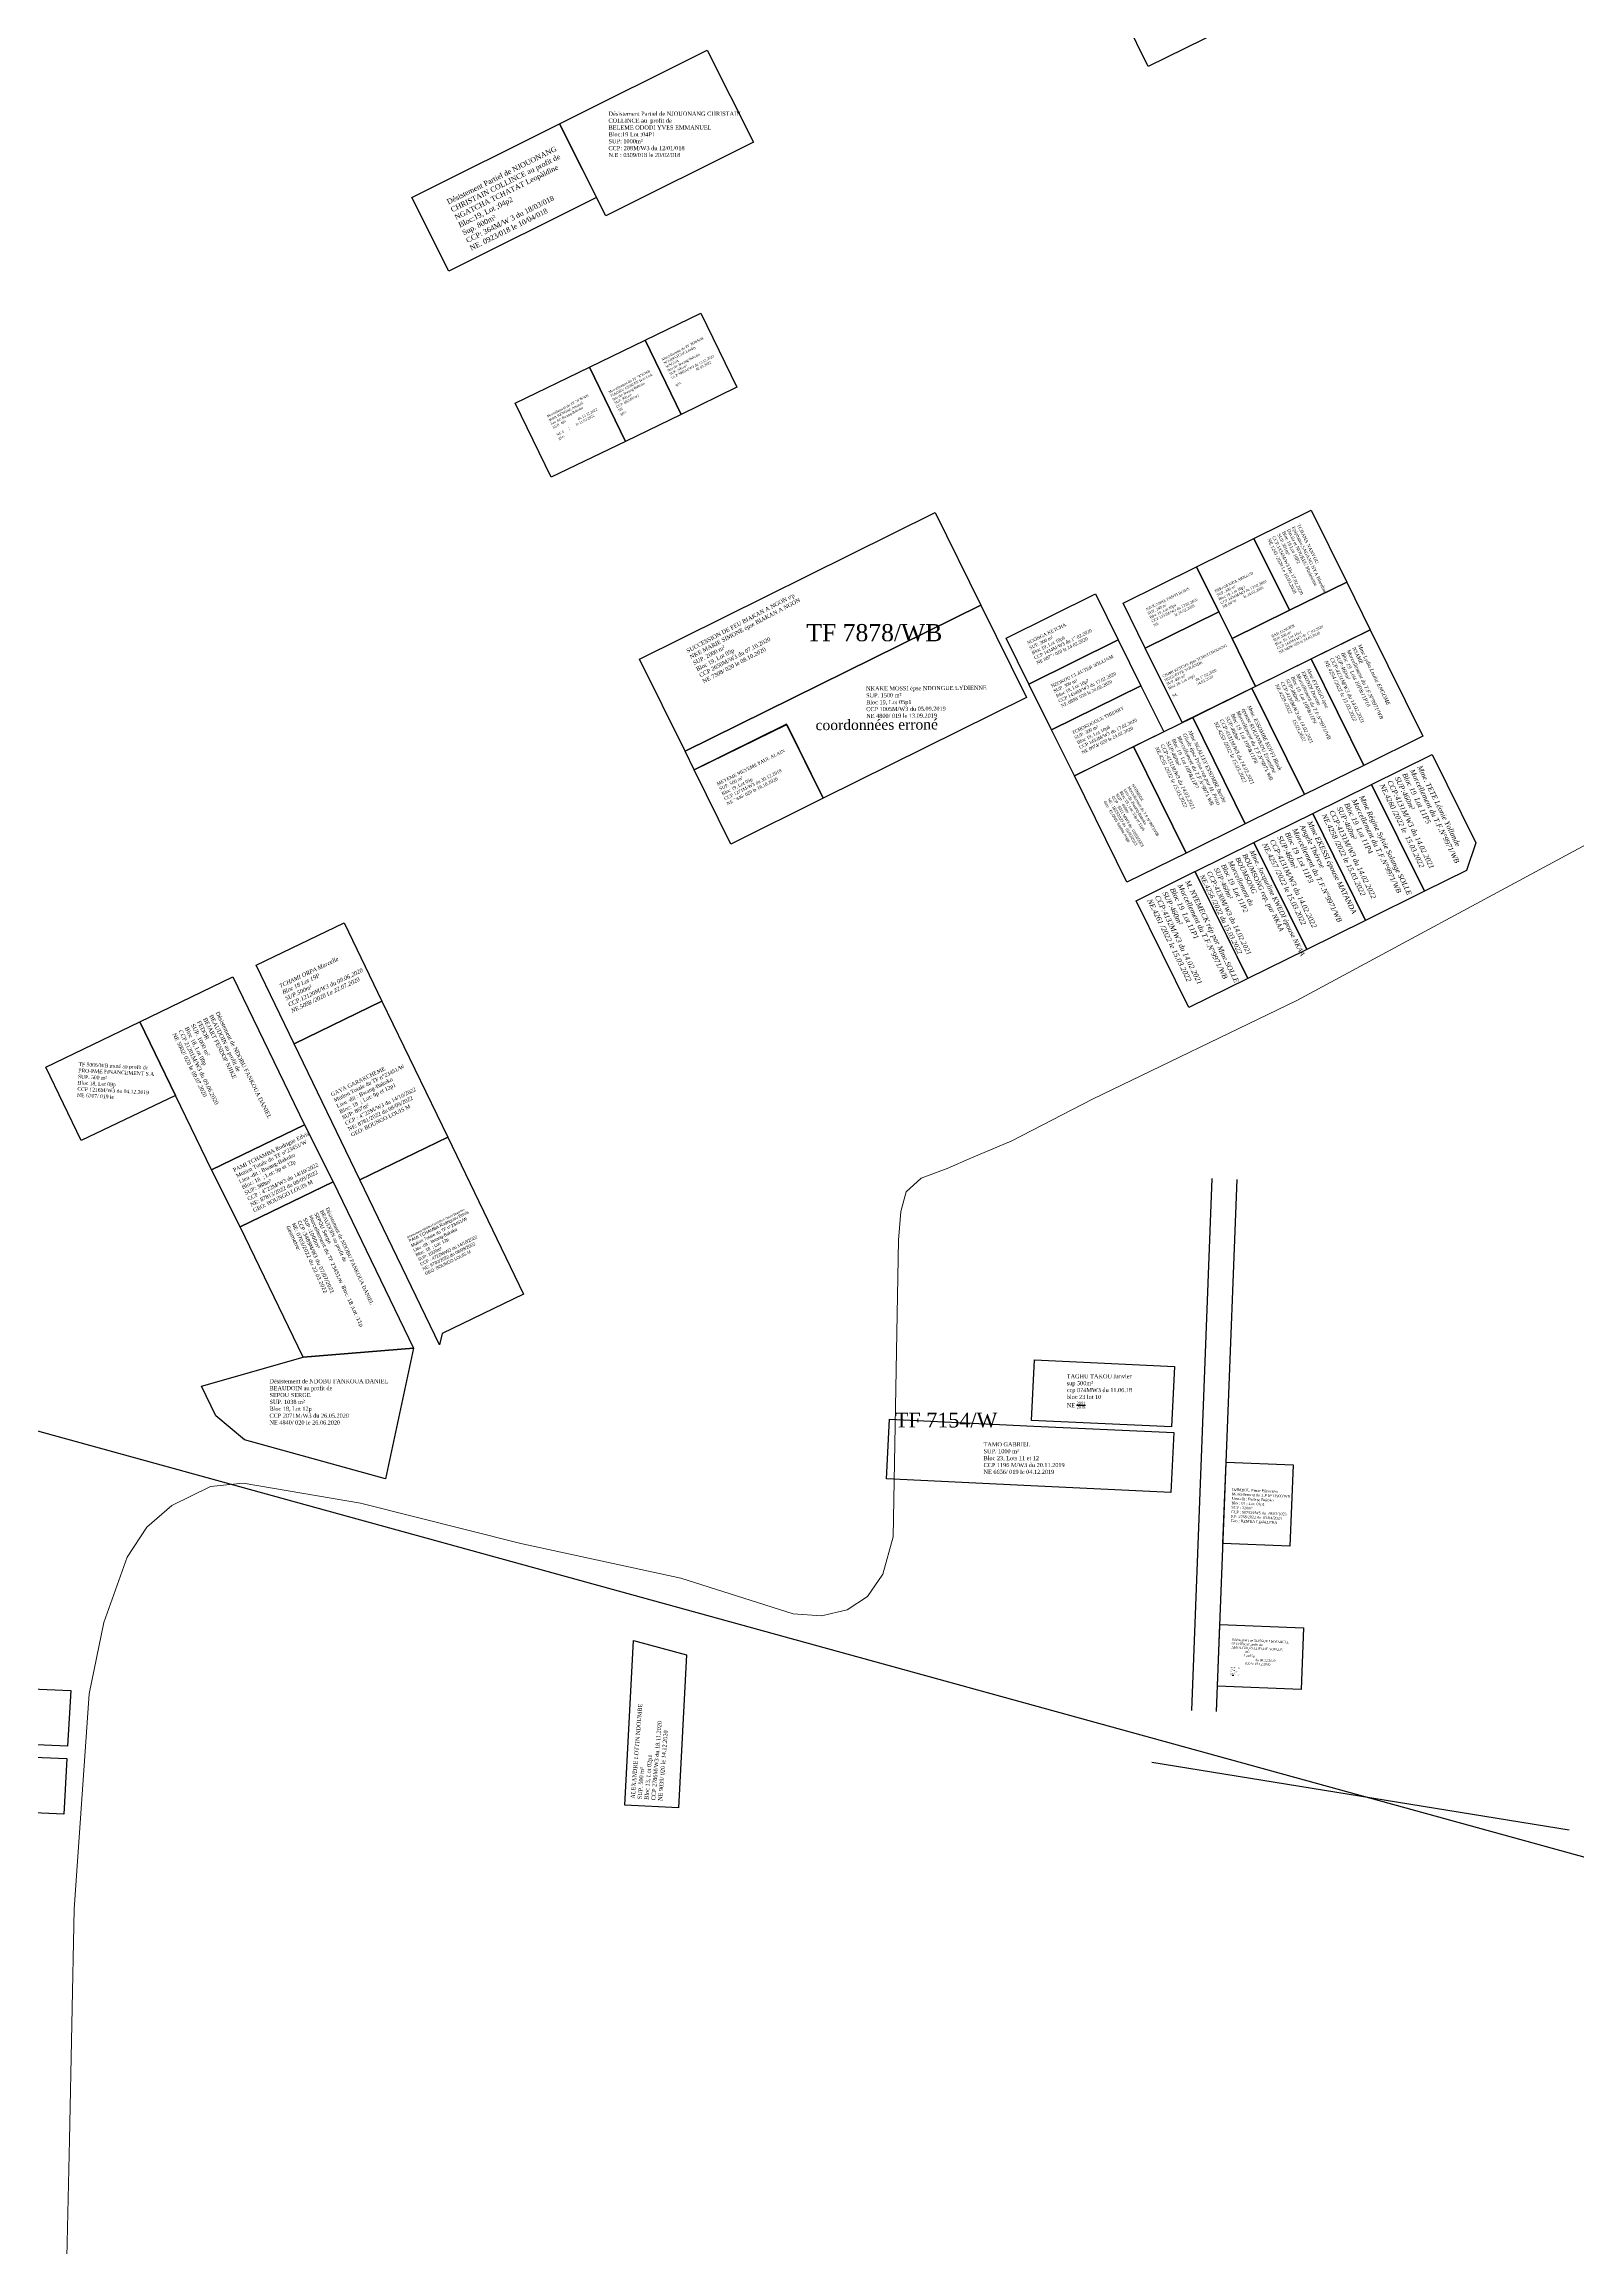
# Model space of a CAD drawing. Header units: millimetres. Extents: x 590121 to 927379, y 438565 to 1441738.
# Drawn here: x 592152 to 592524, y 439507 to 440041 of the extents above; entities that cross this region are included whole.
import ezdxf

# ---------------------------------------------------------------- set-up
doc = ezdxf.new("R2010")
doc.units = ezdxf.units.MM
doc.header["$LTSCALE"] = 10
for name, color, linetype in [('end maj 26 02 2021', 30, 'Continuous'), ('MAJ JAN 2022', 12, 'Continuous'), ('MAJ NOV 2021', 7, 'Continuous'), ('Parcelle MAJ', 6, 'Continuous')]:
    doc.layers.add(name, color=color, linetype=linetype)
doc.layers.add('MAJ APRES LE 13.01.2023', color=222, linetype='Continuous', lineweight=30)
doc.layers.add('Roads_others', color=24, linetype='Continuous', lineweight=9)
doc.styles.get("Standard").update_dxf_attribs({"font": 'arial.ttf'})
doc.styles.add('Times 1.0', font='times.ttf', dxfattribs={"width": 0.99, "height": 1})

msp = doc.modelspace()

# ---------------------------------------------------------------- linework, layer by layer
for p, q in [((592429.99, 439637.33), (592434.97, 439766.26)), ((592435.98, 439637.09), (592440.97, 439766.03)), ((592438.32, 439697.53), (592454.54, 439696.89)), ((592521.5, 439608.31), (592420.29, 439624.75))]:
    msp.add_line(p, q)
at = {"lineweight": -3, "flags": 128}
msp.add_lwpolyline([(592311.01, 439976.08), (592319.75, 439958.09), (592306.27, 439951.53), (592297.52, 439969.52)], close=True, dxfattribs=at)
msp.add_lwpolyline([(592311.01, 439976.08), (592319.75, 439958.09), (592306.27, 439951.53), (592297.52, 439969.52)], close=True, dxfattribs=at)
msp.add_lwpolyline([(592297.52, 439969.52), (592306.27, 439951.53)], dxfattribs=at)
msp.add_lwpolyline([(592297.52, 439969.52), (592306.27, 439951.53)], dxfattribs=at)
at = {"color": 3, "flags": 128}
for points in [[(592473.27, 439899.31), (592486.01, 439873.54), (592471.67, 439866.45), (592458.92, 439892.23)], [(592473.27, 439899.31), (592486.01, 439873.54), (592471.67, 439866.45), (592458.92, 439892.23)], [(592458.92, 439892.23), (592471.67, 439866.45), (592457.32, 439859.37), (592444.58, 439885.14)], [(592458.92, 439892.23), (592471.67, 439866.45), (592457.32, 439859.37), (592444.58, 439885.14)], [(592444.58, 439885.14), (592457.32, 439859.37), (592442.97, 439852.29), (592430.23, 439878.06)], [(592444.58, 439885.14), (592457.32, 439859.37), (592442.97, 439852.29), (592430.23, 439878.06)], [(592430.23, 439878.06), (592442.97, 439852.29), (592428.63, 439845.2), (592415.88, 439870.98)], [(592430.23, 439878.06), (592442.97, 439852.29), (592428.63, 439845.2), (592415.88, 439870.98)], [(592488.23, 439869.05), (592498.81, 439847.63), (592496.55, 439840.93), (592486.39, 439835.92), (592473.58, 439861.82)], [(592488.23, 439869.05), (592498.81, 439847.63), (592496.55, 439840.93), (592486.39, 439835.92), (592473.58, 439861.82)], [(592473.58, 439861.82), (592486.39, 439835.92), (592472.12, 439828.87), (592459.31, 439854.78)], [(592473.58, 439861.82), (592486.39, 439835.92), (592472.12, 439828.87), (592459.31, 439854.78)], [(592459.31, 439854.78), (592472.12, 439828.86), (592457.85, 439821.81), (592445.04, 439847.73)], [(592459.31, 439854.78), (592472.12, 439828.86), (592457.85, 439821.81), (592445.04, 439847.73)], [(592445.04, 439847.73), (592457.85, 439821.82), (592443.58, 439814.77), (592430.78, 439840.69)], [(592445.04, 439847.73), (592457.85, 439821.82), (592443.58, 439814.77), (592430.78, 439840.69)], [(592430.77, 439840.68), (592443.58, 439814.78), (592429.3, 439807.73), (592416.49, 439833.64)], [(592430.77, 439840.68), (592443.58, 439814.78), (592429.3, 439807.73), (592416.49, 439833.64)]]:
    msp.add_lwpolyline(points, close=True, dxfattribs=at)
at = {"color": 5, "flags": 128}
msp.add_lwpolyline([(592221.92, 439765.51), (592241.39, 439725.21), (592214.61, 439723), (592199.36, 439754.56)], close=True, dxfattribs=at)
msp.add_lwpolyline([(592221.92, 439765.51), (592241.39, 439725.21), (592214.61, 439723), (592199.36, 439754.56)], close=True, dxfattribs=at)
at = {"flags": 128}
msp.add_lwpolyline([(592041.74, 438783.11), (591991.26, 439148.63), (592024.11, 439405.91), (592020.2, 439740.92), (592631.39, 439572.56), (592695.07, 439555.03), (593059.85, 439464.35), (593375.25, 439385.94), (593248.26, 439112.75), (593099.9, 439033.29), (592922.02, 438905.62), (592800.7, 438803.22), (592706.53, 438770.6), (592662.78, 438755.45), (592438.72, 438626.74), (592312.71, 438630.82), (592168.08, 438634.72), (592041.74, 438783.11)], close=True, dxfattribs=at)
msp.add_lwpolyline([(592041.74, 438783.11), (591991.26, 439148.63), (592024.11, 439405.91), (592020.2, 439740.92), (592631.39, 439572.56), (592695.07, 439555.03), (593059.85, 439464.35), (593375.25, 439385.94), (593248.26, 439112.75), (593099.9, 439033.29), (592922.02, 438905.62), (592800.7, 438803.22), (592706.53, 438770.6), (592662.78, 438755.45), (592438.72, 438626.74), (592312.71, 438630.82), (592168.08, 438634.72), (592041.74, 438783.11)], close=True, dxfattribs=at)
at = {"layer": 'end maj 26 02 2021', "color": 150, "lineweight": -3, "flags": 128}
for points in [[(592469.12, 440116.05), (592491.18, 440071.18), (592419.41, 440035.86), (592397.34, 440080.72)], [(592469.12, 440116.05), (592491.18, 440071.18), (592419.41, 440035.86), (592397.34, 440080.72)], [(592367.79, 439927.71), (592378.88, 439905.3), (592307.17, 439869.85), (592296.1, 439892.2)], [(592367.79, 439927.71), (592378.88, 439905.3), (592307.17, 439869.85), (592296.1, 439892.2)], [(592458.94, 439928.28), (592467.54, 439910.89), (592453.65, 439904.03), (592445.05, 439921.41)], [(592458.94, 439928.28), (592467.54, 439910.89), (592453.65, 439904.03), (592445.05, 439921.41)], [(592445.05, 439921.41), (592453.65, 439904.03), (592439.75, 439897.16), (592431.16, 439914.53)], [(592445.05, 439921.41), (592453.65, 439904.03), (592439.75, 439897.16), (592431.16, 439914.53)], [(592431.16, 439914.53), (592436.53, 439903.68), (592418.73, 439894.88), (592413.36, 439905.74)], [(592431.16, 439914.53), (592436.53, 439903.68), (592418.73, 439894.88), (592413.36, 439905.74)], [(592467.54, 439910.89), (592473.26, 439899.33), (592445.47, 439885.6), (592439.75, 439897.16), (592453.65, 439904.03)], [(592467.54, 439910.89), (592473.26, 439899.33), (592445.47, 439885.6), (592439.75, 439897.16), (592453.65, 439904.03)], [(592378.89, 439905.27), (592389.96, 439882.86), (592340.65, 439858.51), (592331.8, 439876.44), (592309.39, 439865.37), (592307.17, 439869.85)], [(592378.89, 439905.27), (592389.96, 439882.86), (592340.65, 439858.51), (592331.8, 439876.44), (592309.39, 439865.37), (592307.17, 439869.85)], [(592406.67, 439908), (592412.17, 439896.87), (592390.53, 439886.16), (592385.02, 439897.3)], [(592406.67, 439908), (592412.17, 439896.87), (592390.53, 439886.16), (592385.02, 439897.3)], [(592436.53, 439903.68), (592439.75, 439897.16), (592445.47, 439885.6), (592427.67, 439876.8), (592418.74, 439894.89)], [(592436.53, 439903.68), (592439.75, 439897.16), (592445.47, 439885.6), (592427.67, 439876.8), (592418.74, 439894.89)], [(592412.17, 439896.87), (592417.68, 439885.72), (592396.03, 439875.02), (592390.53, 439886.16)], [(592412.17, 439896.87), (592417.68, 439885.72), (592396.03, 439875.02), (592390.53, 439886.16)], [(592417.68, 439885.72), (592423.19, 439874.59), (592401.54, 439863.89), (592396.03, 439875.02)], [(592417.68, 439885.72), (592423.19, 439874.59), (592401.54, 439863.89), (592396.03, 439875.02)], [(592331.84, 439876.34), (592340.65, 439858.51), (592340.65, 439858.51), (592318.26, 439847.35), (592309.39, 439865.37)], [(592331.84, 439876.34), (592340.65, 439858.51), (592340.65, 439858.51), (592318.26, 439847.35), (592309.39, 439865.37)], [(592197.6, 439815.19), (592214.94, 439779.32), (592192.37, 439768.37), (592175.02, 439804.24)], [(592197.6, 439815.19), (592214.94, 439779.32), (592192.37, 439768.37), (592175.02, 439804.24)], [(592241.39, 439725.21), (592234.55, 439693.5), (592200.43, 439702.93), (592193.43, 439708.77), (592189.96, 439715.94), (592214.61, 439723)], [(592241.39, 439725.21), (592234.55, 439693.5), (592200.43, 439702.93), (592193.43, 439708.77), (592189.96, 439715.94), (592214.61, 439723)], [(592391.86, 439722.37), (592425.85, 439720.76), (592425.08, 439706.07), (592391.16, 439707.67)], [(592391.86, 439722.37), (592425.85, 439720.76), (592425.08, 439706.07), (592391.16, 439707.67)], [(592356.73, 439707.95), (592391.69, 439706.3), (592425.61, 439704.7), (592424.92, 439690.21), (592391, 439691.81), (592356.04, 439693.46)], [(592356.73, 439707.95), (592391.69, 439706.3), (592425.61, 439704.7), (592424.92, 439690.21), (592391, 439691.81), (592356.04, 439693.46)], [(592436.83, 439658.17), (592457.08, 439657.37), (592456.52, 439642.4), (592436.24, 439643.21)], [(592436.83, 439658.17), (592457.08, 439657.37), (592456.52, 439642.4), (592436.24, 439643.21)], [(592436.83, 439658.17), (592457.08, 439657.37), (592456.52, 439642.4), (592436.24, 439643.21)], [(592436.83, 439658.17), (592457.08, 439657.37), (592456.52, 439642.4), (592436.24, 439643.21)], [(592294.72, 439654.27), (592307.53, 439650.85), (592305.55, 439613.72), (592292.6, 439614.41)], [(592294.72, 439654.27), (592307.53, 439650.85), (592305.55, 439613.72), (592292.6, 439614.41)]]:
    msp.add_lwpolyline(points, close=True, dxfattribs=at)
at = {"layer": 'end maj 26 02 2021', "color": 150, "flags": 128}
msp.add_lwpolyline([(592312.57, 440039.84), (592323.73, 440017.47), (592287.94, 439999.61), (592276.78, 440021.98)], close=True, dxfattribs=at)
msp.add_lwpolyline([(592312.57, 440039.84), (592323.73, 440017.47), (592287.94, 439999.61), (592276.78, 440021.98)], close=True, dxfattribs=at)
at = {"layer": 'end maj 26 02 2021', "color": 150}
msp.add_lwpolyline([(592276.78, 440021.98), (592285.71, 440004.08), (592249.92, 439986.23), (592240.99, 440004.12)], close=True, dxfattribs=at)
msp.add_lwpolyline([(592276.78, 440021.98), (592285.71, 440004.08), (592249.92, 439986.23), (592240.99, 440004.12)], close=True, dxfattribs=at)
at = {"layer": 'end maj 26 02 2021', "color": 150, "linetype": 'ByBlock', "lineweight": -3, "ltscale": 0.0014, "flags": 128}
msp.add_lwpolyline([(592224.52, 439828.31), (592233.72, 439809.29), (592212.42, 439798.96), (592203.22, 439817.98)], close=True, dxfattribs=at)
msp.add_lwpolyline([(592224.52, 439828.31), (592233.72, 439809.29), (592212.42, 439798.96), (592203.22, 439817.98)], close=True, dxfattribs=at)
at = {"layer": 'end maj 26 02 2021', "color": 150, "lineweight": -3, "flags": 128}
msp.add_lwpolyline([(592224.52, 439828.31), (592233.72, 439809.29)], dxfattribs=at)
msp.add_lwpolyline([(592224.52, 439828.31), (592233.72, 439809.29)], dxfattribs=at)
at = {"layer": 'end maj 26 02 2021', "color": 3, "lineweight": -3, "flags": 128}
msp.add_lwpolyline([(592175.02, 439804.25), (592183.66, 439786.45), (592160.81, 439775.48), (592152.28, 439793.26)], close=True, dxfattribs=at)
msp.add_lwpolyline([(592175.02, 439804.25), (592183.66, 439786.45), (592160.81, 439775.48), (592152.28, 439793.26)], close=True, dxfattribs=at)
at = {"layer": 'MAJ APRES LE 13.01.2023', "lineweight": 30}
for p, q in [((592454.54, 439696.89), (592453.78, 439677.19)), ((592453.78, 439677.19), (592437.56, 439677.86))]:
    msp.add_line(p, q, dxfattribs=at)
at = {"layer": 'MAJ APRES LE 13.01.2023', "color": 232, "lineweight": 30, "flags": 128}
msp.add_lwpolyline([(592415.88, 439870.98), (592428.63, 439845.2), (592414.28, 439838.12), (592401.54, 439863.89)], close=True, dxfattribs=at)
at = {"layer": 'MAJ APRES LE 13.01.2023', "lineweight": 30, "flags": 128}
msp.add_lwpolyline([(592438.32, 439697.53), (592454.54, 439696.9), (592453.78, 439677.19), (592437.56, 439677.82)], close=True, dxfattribs=at)
at = {"layer": 'MAJ APRES LE 13.01.2023', "flags": 128}
for points in [[(592118.31, 439643.88), (592158.27, 439642.15), (592157.52, 439628.67), (592117.56, 439630.4)], [(592137.38, 439626.55), (592157.36, 439625.68), (592156.61, 439612.2), (592136.63, 439613.07)]]:
    msp.add_lwpolyline(points, close=True, dxfattribs=at)
at = {"layer": 'MAJ JAN 2022', "lineweight": -3, "ltscale": 0.0014, "flags": 128}
msp.add_lwpolyline([(592297.52, 439969.52), (592306.23, 439951.52), (592292.73, 439944.98), (592284.01, 439962.98)], close=True, dxfattribs=at)
msp.add_lwpolyline([(592297.52, 439969.52), (592306.23, 439951.52), (592292.73, 439944.98), (592284.01, 439962.98)], close=True, dxfattribs=at)
at = {"layer": 'MAJ JAN 2022', "color": 0, "lineweight": -3, "ltscale": 0.0014, "flags": 128}
msp.add_lwpolyline([(592284.01, 439962.98), (592292.73, 439944.98), (592274.72, 439936.27), (592266.01, 439954.27)], close=True, dxfattribs=at)
msp.add_lwpolyline([(592284.01, 439962.98), (592292.73, 439944.98), (592274.72, 439936.27), (592266.01, 439954.27)], close=True, dxfattribs=at)
at = {"layer": 'MAJ NOV 2021', "color": 7, "flags": 128}
msp.add_lwpolyline([(592249.65, 439776.3), (592268.03, 439738.26), (592248.29, 439728.72), (592247.69, 439725.96), (592228.35, 439765.97)], close=True, dxfattribs=at)
at = {"layer": 'Parcelle MAJ', "color": 6, "lineweight": 30, "flags": 128}
for points in [[(592233.71, 439809.29), (592249.65, 439776.3), (592228.35, 439765.97), (592212.41, 439798.97)], [(592214.94, 439779.32), (592221.92, 439765.51), (592199.35, 439754.56), (592192.37, 439768.37)]]:
    msp.add_lwpolyline(points, close=True, dxfattribs=at)
at = {"layer": 'Roads_others'}
for points in [[(592649.97, 439939.32), (592642.17, 439920.45), (592637.78, 439910.91), (592632.21, 439902.99), (592626.26, 439897.73), (592572.02, 439868.39), (592524.7, 439846.76), (592455.5, 439809.42), (592405.94, 439785.56), (592386.37, 439775.4), (592376.63, 439771.32), (592370.67, 439768.73), (592364.42, 439766.36)], [(592364.42, 439766.36), (592360.78, 439763.1), (592359.44, 439758.29), (592358.93, 439751.34), (592357.59, 439679.46), (592355.13, 439670.36), (592351.42, 439664.96), (592346.51, 439661.71), (592340.26, 439660.3), (592333.41, 439660.8), (592306.15, 439669.43), (592267.35, 439677.82), (592228.49, 439687.61), (592200.05, 439692.47)], [(592200.05, 439692.47), (592192.16, 439691.64), (592182.78, 439687.05), (592176.76, 439681.8), (592171.92, 439674.54), (592166.28, 439658.71), (592162.72, 439641.4), (592159.13, 439589.19), (592158, 439533.28), (592156.29, 439458.6)]]:
    msp.add_lwpolyline(points, dxfattribs=at)

# ---------------------------------------------------------------- texts
at = {"color": 7, "attachment_point": 1, "rotation": 296.0792}
for s, insert, char_height, width in [('{\\fTimes New Roman|b0|i1|c0|p18;Mme Lydia Louise ENGOME \\PNSAME\\P\\C1;Morcellement du T.F.N°9971/WB \\P\\C7;Bloc 19  Lots 10P&11P10\\PSUP:460m²\\PCCP:4131M/W3 du 14.02.2021\\PNE.4254 /2022 le 15.03.2022}', (592471, 439895.95), 0.9, 84.2701), ('{\\fTimes New Roman|b0|i1|c0|p18;Mme Lydia Louise ENGOME \\PNSAME\\P\\C1;Morcellement du T.F.N°9971/WB \\P\\C7;Bloc 19  Lots 10P&11P10\\PSUP:460m²\\PCCP:4131M/W3 du 14.02.2021\\PNE.4254 /2022 le 15.03.2022}', (592471, 439895.95), 0.9, 84.2701), ('{\\fTimes New Roman|b0|i1|c0|p18;Mme EYANGO épse \\PEKONDI Dorette\\P\\C1;Morcellement du T.F.N°9971/WB \\P\\C7;Bloc 19  Lot 10P&11P9\\PSUP:460m²\\PCCP:4130M/W3 du 14.02.2021\\PNE.4259 /2022 le 15.03.2022}', (592458.6, 439890.03), 0.8521, 84.2701), ('{\\fTimes New Roman|b0|i1|c0|p18;Mme EYANGO épse \\PEKONDI Dorette\\P\\C1;Morcellement du T.F.N°9971/WB \\P\\C7;Bloc 19  Lot 10P&11P9\\PSUP:460m²\\PCCP:4130M/W3 du 14.02.2021\\PNE.4259 /2022 le 15.03.2022}', (592458.6, 439890.03), 0.8521, 84.2701), ('{\\fTimes New Roman|b0|i1|c0|p18;Mme. ESSOMBE KOFFI Black \\Pépouse KOUANKOU Ernestine\\P\\C1;Morcellement du T.F.N°9971/WB \\P\\C7;Bloc 19  Lot 10P&11P8\\PSUP:460m²\\PCCP:4131M/W3 du 14.02.2021\\PNE.4253 /2022 le 15.03.2022}', (592444.27, 439881.1), 0.9, 84.2701), ('{\\fTimes New Roman|b0|i1|c0|p18;Mme. ESSOMBE KOFFI Black \\Pépouse KOUANKOU Ernestine\\P\\C1;Morcellement du T.F.N°9971/WB \\P\\C7;Bloc 19  Lot 10P&11P8\\PSUP:460m²\\PCCP:4131M/W3 du 14.02.2021\\PNE.4253 /2022 le 15.03.2022}', (592444.27, 439881.1), 0.9, 84.2701), ('{\\fTimes New Roman|b0|i1|c0|p18;Mme NGALLEY ESSOMBE Berthe \\PGisele épse Priso rep par M. Priso\\P\\C1;Morcellement du T.F.N°9971/WB \\P\\C7;Bloc 19  Lot 10P&11P7\\PSUP:460m²\\PCCP:4131M/W3 du 14.02.2021\\PNE.4255 /2022 le 15.03.2022}', (592429.93, 439875.04), 0.9, 84.2701), ('{\\fTimes New Roman|b0|i1|c0|p18;Mme NGALLEY ESSOMBE Berthe \\PGisele épse Priso rep par M. Priso\\P\\C1;Morcellement du T.F.N°9971/WB \\P\\C7;Bloc 19  Lot 10P&11P7\\PSUP:460m²\\PCCP:4131M/W3 du 14.02.2021\\PNE.4255 /2022 le 15.03.2022}', (592429.93, 439875.04), 0.9, 84.2701), ('{\\fTimes New Roman|b0|i1|c0|p18;Mme. TETE Léonie Yollande\\P\\C1;Morcellement du T.F.N°9971/WB \\P\\C7;Bloc 19  Lot 11P5\\PSUP:460m²\\PCCP:4131M/W3 du 14.02.2021\\PNE.4260 /2022 le  15.03.2022}', (592485.72, 439866.58), 1.2172, 76.8693), ('{\\fTimes New Roman|b0|i1|c0|p18;Mme. TETE Léonie Yollande\\P\\C1;Morcellement du T.F.N°9971/WB \\P\\C7;Bloc 19  Lot 11P5\\PSUP:460m²\\PCCP:4131M/W3 du 14.02.2021\\PNE.4260 /2022 le  15.03.2022}', (592485.72, 439866.58), 1.2172, 76.8693), ('{\\fTimes New Roman|b0|i1|c0|p18;Mme Régine Sylvie Solange SOLLE\\P\\C1;Morcellement du T.F.N°9971/WB \\P\\C7;Bloc 19  Lot 11P4\\PSUP:460m²\\PCCP:4131M/W3 du 14.02.2022\\PNE.4258 /2022 le 15.03.2022}', (592471.67, 439859.33), 1.2172, 76.8693), ('{\\fTimes New Roman|b0|i1|c0|p18;Mme Régine Sylvie Solange SOLLE\\P\\C1;Morcellement du T.F.N°9971/WB \\P\\C7;Bloc 19  Lot 11P4\\PSUP:460m²\\PCCP:4131M/W3 du 14.02.2022\\PNE.4258 /2022 le 15.03.2022}', (592471.67, 439859.33), 1.2172, 76.8693), ('{\\fTimes New Roman|b0|i1|c0|p18;Mme EKESSI épouse MATANDA \\PAngele Thérese\\P\\C1;Morcellement du T.F.N°9971/WB \\P\\C7;Bloc 19  Lot 11P3\\PSUP:460m²\\PCCP:4131M/W3 du 14.02.2022\\PNE.4257 /2022 le 15.03.2022}', (592459.09, 439853.14), 1.2172, 76.8693), ('{\\fTimes New Roman|b0|i1|c0|p18;Mme EKESSI épouse MATANDA \\PAngele Thérese\\P\\C1;Morcellement du T.F.N°9971/WB \\P\\C7;Bloc 19  Lot 11P3\\PSUP:460m²\\PCCP:4131M/W3 du 14.02.2022\\PNE.4257 /2022 le 15.03.2022}', (592459.09, 439853.14), 1.2172, 76.8693), ('{\\fTimes New Roman|b0|i1|c0|p18;Mme. Jacqueline KWEDI épouse NKAA\\PBOUMSONG rep. par NKAA \\PBOUMSONG Rolland\\P\\C1;Morcellement du T.F.N°9971/WB \\P\\C7;Bloc 19  Lot 11P2\\PSUP:460m²\\PCCP:4130M/W3 du 14.02.2021\\PNE.4256 /2022 du 15.03.2022}', (592445.02, 439846.05), 1.1537, 72.859), ('{\\fTimes New Roman|b0|i1|c0|p18;Mme. Jacqueline KWEDI épouse NKAA\\PBOUMSONG rep. par NKAA \\PBOUMSONG Rolland\\P\\C1;Morcellement du T.F.N°9971/WB \\P\\C7;Bloc 19  Lot 11P2\\PSUP:460m²\\PCCP:4130M/W3 du 14.02.2021\\PNE.4256 /2022 du 15.03.2022}', (592445.02, 439846.05), 1.1537, 72.859), ('{\\fTimes New Roman|b0|i1|c0|p18;M. NYEMECK rép par Mme.SOLLE\\P\\C1;Morcellement du T.F.N°9971/WB \\P\\C7;Bloc 19  Lot 11P1\\PSUP:460m²\\PCCP:4132M/W3 du 14.02.2021\\PNE.4261 /2022 le 15.03.2022}', (592429.47, 439838.75), 1.2283, 77.573), ('{\\fTimes New Roman|b0|i1|c0|p18;M. NYEMECK rép par Mme.SOLLE\\P\\C1;Morcellement du T.F.N°9971/WB \\P\\C7;Bloc 19  Lot 11P1\\PSUP:460m²\\PCCP:4132M/W3 du 14.02.2021\\PNE.4261 /2022 le 15.03.2022}', (592429.47, 439838.75), 1.2283, 77.573)]:
    msp.add_mtext(s, dxfattribs=dict(at, insert=insert, char_height=char_height, width=width))
at = {"attachment_point": 1}
for s, insert, char_height, width, rotation in [('{\\fTimes New Roman|b0|i0|c0|p18;GAYA GARAKCHEME\\P\\C1;Mution Totale du TF n°23451/W\\P\\C256;Lieu -dit : Bwang-Bakoko \\PBloc: 18  ; Lot: 9p et 12p1\\PSUP: 867m²\\PCCP : 4722M/W3 du 14/10/2022  \\PNE: 8781/2022 du 08/09/2022\\P\\C1;GEO: BOUNGO LOUIS M}', (592221.18, 439787.02), 0.934, 105.0221, 26.2816), ('{\\fTimes New Roman|b0|i0|c0|p18;PAMI TCHAMBA Rodrigue Edvis\\P\\C1;Mution Totale du TF n°23451/W\\P\\C256;Lieu -dit : Bwang-Bakoko \\PBloc: 18  ; Lot: 9p et 12p\\PSUP: 388m²\\PCCP : 4722M/W3 du 14/10/2022  \\PNE: 87813/2022 du 08/09/2022\\P\\C1;GEO: BOUNGO LOUIS M}', (592197.51, 439768.7), 0.934, 105.0221, 26.2816), ('{\\fTimes New Roman|b0|i0|c0|p18;\\W0.99;\\C1;Désistement de NDOBU FANKOUA DANIEL\\PBEAUDOIN au profit de\\P\\fVerdana|b0|i0|c0|p34;\\W1;\\C256;SEPOU Serge\\P\\C1;Morcellement du TF 23451/w \\C256; Bloc: 18 ;Lot :11p \\PSUP :1000m² \\PCCP :3489M/W3 du 07/07/2021 \\PNE: 0703/2022 du 22.03.2022\\P\\C1;Géometre: Nounamo}', (592220.82, 439759.43), 0.9, 33.3338, 294.9709), ('{\\fTimes New Roman|b0|i0|c0|p18;\\W0.99;\\C1;Désistement de NDOBU FANKOUA DANIEL\\PBEAUDOIN au profit de\\P\\fVerdana|b0|i0|c0|p34;\\W1;\\C256;SEPOU Serge\\P\\C1;Morcellement du TF 23451/w \\C256; Bloc: 18 ;Lot :11p \\PSUP :1000m² \\PCCP :3489M/W3 du 07/07/2021 \\PNE: 0703/2022 du 22.03.2022\\P\\C1;Géometre: Nounamo}', (592220.82, 439759.43), 0.9, 33.3338, 294.9709), ('{\\H0.6609x;\\C1;Désistement NDOBU FANFOUA Daniel Beaudoin\\P}PAMI TCHAMBA Rodriguev Edvis\\P{\\C1;Mution Totale du TF n°23451/W\\P}Lieu -dit : Bwang-Bakoko \\PBloc: 18  ; Lot: 12p\\PSUP: 1000m²\\PCCP : 4722M/W3 du 14/10/2022  \\PNE: 8782/2022 du 08/09/2022\\P{\\C1;GEO: BOUNGO LOUIS M}', (592239.72, 439752.2), 0.7566, 85.0736, 26.2816)]:
    msp.add_mtext(s, dxfattribs=dict(at, insert=insert, char_height=char_height, width=width, rotation=rotation))
at = {"layer": 'end maj 26 02 2021', "color": 150, "linetype": 'ByBlock', "lineweight": -3, "ltscale": 0.0014, "attachment_point": 1, "style": 'Times 1.0'}
for s, insert, char_height, width in [('{\\W1;\\C1;Désistement Partiel de NJOUONANG CHRISTAIN\\PCOLLINCE au  profit de\\C256; \\PBELEME ODODI YVES EMMANUEL\\PBloc:19 Lot :04P1\\PSUP: 1000m²\\PCCP: 288M/W3 du 12/01/018\\PN.E : 0309/018 le 20/02/018}', (592288.61, 440024.9), 1, 59.2171), ('{\\W1;\\C1;Désistement Partiel de NJOUONANG CHRISTAIN\\PCOLLINCE au  profit de\\C256; \\PBELEME ODODI YVES EMMANUEL\\PBloc:19 Lot :04P1\\PSUP: 1000m²\\PCCP: 288M/W3 du 12/01/018\\PN.E : 0309/018 le 20/02/018}', (592288.61, 440024.9), 1, 59.2171), ('{\\C1;TF 7878/WB}', (592336.58, 439900.69), 4.1531, 391.6462), ('{\\C1;TF 7878/WB}', (592336.58, 439900.69), 4.1531, 391.6462), ('{\\C1;Désistement de NDOBU FANKOUA DANIEL\\PBEAUDOIN au profit de\\P\\C256;SEPOU SERGE\\PSUP. 1038 m²\\PBloc 18, Lot 12p\\PCCP 2071M/W3 du 26.05.2020\\PNE 4840/ 020 le 26.06.2020}', (592206.45, 439717.65), 1, 48.8778), ('{\\C1;Désistement de NDOBU FANKOUA DANIEL\\PBEAUDOIN au profit de\\P\\C256;SEPOU SERGE\\PSUP. 1038 m²\\PBloc 18, Lot 12p\\PCCP 2071M/W3 du 26.05.2020\\PNE 4840/ 020 le 26.06.2020}', (592206.45, 439717.65), 1, 48.8778), ('\\A1;TAGHU TAKOU Janvier\\Psup 500m²\\Pccp 074MW3 du 11.06.18\\Pbloc 23 lot 10\\PNE {\\H0.7x;\\S2991/2018;} le 18.09.18', (592399.7, 439718.85), 1, 22.0307), ('\\A1;TAGHU TAKOU Janvier\\Psup 500m²\\Pccp 074MW3 du 11.06.18\\Pbloc 23 lot 10\\PNE {\\H0.7x;\\S2991/2018;} le 18.09.18', (592399.7, 439718.85), 1, 22.0307), ('{\\C1;TF 7154/W}', (592358.07, 439709.52), 3.5752, 99.1459), ('{\\C1;TF 7154/W}', (592358.07, 439709.52), 3.5752, 99.1459), ('{\\C256;TAMO GABRIEL\\PSUP. 1000 m²\\PBloc 23, Lots 11 et 12\\PCCP 1196 M/W3 du 20.11.2019\\PNE 6656/ 019 le 04.12.2019}', (592379.53, 439702.35), 1, 27.7314), ('{\\C256;TAMO GABRIEL\\PSUP. 1000 m²\\PBloc 23, Lots 11 et 12\\PCCP 1196 M/W3 du 20.11.2019\\PNE 6656/ 019 le 04.12.2019}', (592379.53, 439702.35), 1, 27.7314), ('\\A1;ZENGUE Emmanue olivier\\Psup 304m² \\Pccp 071MW3 du 18.04.2017\\PNE {\\H0.7x;\\S2531/2018;} le 21.02.19', (592439.29, 439647.78), 0.2, 2.9883), ('\\A1;ZENGUE Emmanue olivier\\Psup 304m² \\Pccp 071MW3 du 18.04.2017\\PNE {\\H0.7x;\\S2531/2018;} le 21.02.19', (592439.29, 439647.78), 0.2, 2.9883)]:
    msp.add_mtext(s, dxfattribs=dict(at, insert=insert, char_height=char_height, width=width))
at = {"layer": 'end maj 26 02 2021', "insert": (592249.29, 440003.5), "char_height": 1.25, "attachment_point": 1, "rotation": 26.4052}
msp.add_mtext_dynamic_manual_height_columns('\\pt0;{\\fTimes New Roman|b0|i0|c0|p18;\\C1;Désistement Partiel de NJOUONANG\\PCHRISTAIN COLLINCE au profit de \\P\\C256;NGATCHA TCHATAT Leopàldine\\P\\ptz;Bloc:19, Lot ;04p2\\PSup. 800m²\\PCCP: 364M/W 3 du 18/03/018\\PNE. 0923/018 le 10/04/018}', width=108.2432, gutter_width=12.5, heights=[34.67], dxfattribs=at)
msp.add_mtext_dynamic_manual_height_columns('\\pt0;{\\fTimes New Roman|b0|i0|c0|p18;\\C1;Désistement Partiel de NJOUONANG\\PCHRISTAIN COLLINCE au profit de \\P\\C256;NGATCHA TCHATAT Leopàldine\\P\\ptz;Bloc:19, Lot ;04p2\\PSup. 800m²\\PCCP: 364M/W 3 du 18/03/018\\PNE. 0923/018 le 10/04/018}', width=108.2432, gutter_width=12.5, heights=[34.67], dxfattribs=at)
at = {"layer": 'end maj 26 02 2021', "color": 150, "linetype": 'ByBlock', "lineweight": -3, "ltscale": 0.0014, "attachment_point": 1, "style": 'Times 1.0'}
for s, insert, char_height, width, rotation in [('{\\C256;Morcellement du TF 7878/WB \\PNOUPIATCHE Landry\\PWAGUA\\Plieu dit: Bwang-Bakoko\\PSUP. 300 m²\\PCCP 3965M/W3 du 13.12.2022\\PNE 4286/ 022 le 02.03.2022\\Pgéo: BOYANTSANG.A}', (592301.43, 439965.04), 0.6, 73.6651, 27.7124), ('{\\C256;Morcellement du TF 7878/WB \\PNOUPIATCHE Landry\\PWAGUA\\Plieu dit: Bwang-Bakoko\\PSUP. 300 m²\\PCCP 3965M/W3 du 13.12.2022\\PNE 4286/ 022 le 02.03.2022\\Pgéo: BOYANTSANG.A}', (592301.43, 439965.04), 0.6, 73.6651, 27.7124), ('{\\C256;Morcellement du TF 7878/WB \\PFIADJEU KENGNE Ivan Loik\\Plieu dit: Bwang-Bakoko\\PSUP. 300 m²\\PCCP 3965M/W3 du 13.12.2022\\PNE 4285/ 022 le 02.03.2022\\Pgéo: BOYANTSANG.A}', (592288.54, 439957.12), 0.6, 73.6651, 27.7124), ('{\\C256;Morcellement du TF 7878/WB \\PFIADJEU KENGNE Ivan Loik\\Plieu dit: Bwang-Bakoko\\PSUP. 300 m²\\PCCP 3965M/W3 du 13.12.2022\\PNE 4285/ 022 le 02.03.2022\\Pgéo: BOYANTSANG.A}', (592288.54, 439957.12), 0.6, 73.6651, 27.7124), ('{\\fTimes New Roman|b0|i0|c186|p18;\\C256;Morcellement du TF 7878/WB \\P\\fTimes New Roman|b0|i0|c0|p18;MBA KENGNE Arnauld\\P\\fTimes New Roman|b0|i0|c186|p18;lieu dit: Bwang-Bakoko\\PSUP. \\fTimes New Roman|b0|i0|c0|p18;4\\fTimes New Roman|b0|i0|c186|p18;00 m²\\PCCP \\fTimes New Roman|b0|i0|c0|p18;3965\\fTimes New Roman|b0|i0|c186|p18;M/W3 du 13.12.2022\\PNE 4\\fTimes New Roman|b0|i0|c0|p18;653\\fTimes New Roman|b0|i0|c186|p18;/ 022 le \\fTimes New Roman|b0|i0|c0|p18;11\\fTimes New Roman|b0|i0|c186|p18;.03.2022\\Pgéo: BOYANTSANG.A}', (592273.6, 439951.21), 0.6, 73.6651, 27.7124), ('{\\fTimes New Roman|b0|i0|c186|p18;\\C256;Morcellement du TF 7878/WB \\P\\fTimes New Roman|b0|i0|c0|p18;MBA KENGNE Arnauld\\P\\fTimes New Roman|b0|i0|c186|p18;lieu dit: Bwang-Bakoko\\PSUP. \\fTimes New Roman|b0|i0|c0|p18;4\\fTimes New Roman|b0|i0|c186|p18;00 m²\\PCCP \\fTimes New Roman|b0|i0|c0|p18;3965\\fTimes New Roman|b0|i0|c186|p18;M/W3 du 13.12.2022\\PNE 4\\fTimes New Roman|b0|i0|c0|p18;653\\fTimes New Roman|b0|i0|c186|p18;/ 022 le \\fTimes New Roman|b0|i0|c0|p18;11\\fTimes New Roman|b0|i0|c186|p18;.03.2022\\Pgéo: BOYANTSANG.A}', (592273.6, 439951.21), 0.6, 73.6651, 27.7124), ('{\\C7;TCHANA NANVOU Epiphanie,SAGANG NYA Blandine Davila et NOUKEU Madeleine\\PBloc 19 Lot 10P2\\PSUP.301m²\\PCCP.1434M/W3 Du 17.02.2020\\PNE.1245 /2020 Le 10.03.2020}', (592456.18, 439925.08), 0.8, 18.6743, 296.0178), ('{\\C7;TCHANA NANVOU Epiphanie,SAGANG NYA Blandine Davila et NOUKEU Madeleine\\PBloc 19 Lot 10P2\\PSUP.301m²\\PCCP.1434M/W3 Du 17.02.2020\\PNE.1245 /2020 Le 10.03.2020}', (592456.18, 439925.08), 0.8, 18.6743, 296.0178), ('{\\C256;NZOUANKE FANYI BORIS\\PSUP. 240 m²\\PBloc 19, Lot 10p4\\PCCP 1433M/W3 du 17.02.2020\\PNE 0875/ 020 le 24.02.2020}', (592418.74, 439904.48), 0.64, 38.6885, 26.0496), ('{\\C256;NZOUANKE FANYI BORIS\\PSUP. 240 m²\\PBloc 19, Lot 10p4\\PCCP 1433M/W3 du 17.02.2020\\PNE 0875/ 020 le 24.02.2020}', (592418.74, 439904.48), 0.64, 38.6885, 26.0496), ('{\\C256;BEKAM MBA ARNAUD\\PSUP. 300 m²\\PBloc 19, Lot 10p3\\PCCP 1434M/W3 du 17.02.2020\\PNE 0879/ 020 le 24.02.2020}', (592435.45, 439908.9), 0.64, 38.6885, 26.0496), ('{\\C256;BEKAM MBA ARNAUD\\PSUP. 300 m²\\PBloc 19, Lot 10p3\\PCCP 1434M/W3 du 17.02.2020\\PNE 0879/ 020 le 24.02.2020}', (592435.45, 439908.9), 0.64, 38.6885, 26.0496), ('{\\C256;SUCCESSION DE FEU BIAKAN A NGON r/p\\PNKE MARIE SIMONE épse BIAKAN A NGON\\PSUP. 2000 m²\\PBloc 19, Lot 05p\\PCCP 2650M/W3 du 07.10.2020\\PNE 7308/ 020 le 08.10.2020}', (592307.37, 439894.56), 1, 73.6651, 27.7124), ('{\\C256;SUCCESSION DE FEU BIAKAN A NGON r/p\\PNKE MARIE SIMONE épse BIAKAN A NGON\\PSUP. 2000 m²\\PBloc 19, Lot 05p\\PCCP 2650M/W3 du 07.10.2020\\PNE 7308/ 020 le 08.10.2020}', (592307.37, 439894.56), 1, 73.6651, 27.7124), ('{\\C256;NGONGA KETCHA \\PSUP. 300 m²\\PBloc 19, Lot 10p6\\PCCP 1434M/W3 du 17.02.2020\\PNE 0877/ 020 le 24.02.2020}', (592389.91, 439896.4), 0.8, 48.3606, 26.0496), ('{\\C256;NGONGA KETCHA \\PSUP. 300 m²\\PBloc 19, Lot 10p6\\PCCP 1434M/W3 du 17.02.2020\\PNE 0877/ 020 le 24.02.2020}', (592389.91, 439896.4), 0.8, 48.3606, 26.0496), ('{\\C256;BAH JANCIER \\PSUP.400 m²\\PBloc 19, Lot 10p1\\PCCP 1435M/W3 du 17.02.2020\\PNE 0878/ 020 le 24.02.2020}', (592449.16, 439897.94), 0.64, 38.6885, 26.0496), ('{\\C256;BAH JANCIER \\PSUP.400 m²\\PBloc 19, Lot 10p1\\PCCP 1435M/W3 du 17.02.2020\\PNE 0878/ 020 le 24.02.2020}', (592449.16, 439897.94), 0.64, 38.6885, 26.0496), ('{\\C256;NZOKOU CLAUTER WILLIAM\\PSUP. 300 m²\\PBloc 19, Lot 10p7\\PCCP 1434M/W3 du 17.02.2020\\PNE 0880/ 020 le 24.02.2020}', (592395.79, 439885.95), 0.8, 48.3606, 26.0496), ('{\\C256;NZOKOU CLAUTER WILLIAM\\PSUP. 300 m²\\PBloc 19, Lot 10p7\\PCCP 1434M/W3 du 17.02.2020\\PNE 0880/ 020 le 24.02.2020}', (592395.79, 439885.95), 0.8, 48.3606, 26.0496), ('{\\C256;CHIMI KETCHA épse TCHATCHOUANG\\PHUGUETTE YOLANDE\\PSUP. 400 m²\\PBloc 19, Lot 10p5\\PCCP 1435M/W3 du 17.02.2020\\PNE 0876/ 020 le 24.02.2020}', (592422.82, 439888.28), 0.64, 38.6885, 26.0496), ('{\\C256;CHIMI KETCHA épse TCHATCHOUANG\\PHUGUETTE YOLANDE\\PSUP. 400 m²\\PBloc 19, Lot 10p5\\PCCP 1435M/W3 du 17.02.2020\\PNE 0876/ 020 le 24.02.2020}', (592422.82, 439888.28), 0.64, 38.6885, 26.0496), ('{\\C256;NKAKE MOSSI épse NDONGUE LYDIENNE\\PSUP. 1500 m²\\PBloc 19, Lot 05p1\\PCCP 1005M/W3 du 05.09.2019\\PNE 4800/ 019 le 13.09.2019}', (592351.05, 439885.58), 1, 94.3017, 0.3531), ('{\\C256;NKAKE MOSSI épse NDONGUE LYDIENNE\\PSUP. 1500 m²\\PBloc 19, Lot 05p1\\PCCP 1005M/W3 du 05.09.2019\\PNE 4800/ 019 le 13.09.2019}', (592351.05, 439885.58), 1, 94.3017, 0.3531), ('{\\C256;TCHOKOGOUE THIERRY\\PSUP. 300 m²\\PBloc 19, Lot 10p8\\PCCP 1433M/W3 du 17.02.2020\\PNE 0874/ 020 le 24.02.2020}', (592400.85, 439874.68), 0.8, 48.3606, 26.0496), ('{\\C256;TCHOKOGOUE THIERRY\\PSUP. 300 m²\\PBloc 19, Lot 10p8\\PCCP 1433M/W3 du 17.02.2020\\PNE 0874/ 020 le 24.02.2020}', (592400.85, 439874.68), 0.8, 48.3606, 26.0496), ('{\\fTimes New Roman|b0|i0|c186|p18;\\C256;MEYEME MEYEME PAUL ALAIN\\PSUP. 500 m²\\PBloc 19, Lot 05p\\PCCP 1271M/W3 du 30.12.2019\\PNE 7446/ 020 le 16.10.2020}', (592314.74, 439862.23), 0.8, 23.1918, 26.7046), ('{\\fTimes New Roman|b0|i0|c186|p18;\\C256;MEYEME MEYEME PAUL ALAIN\\PSUP. 500 m²\\PBloc 19, Lot 05p\\PCCP 1271M/W3 du 30.12.2019\\PNE 7446/ 020 le 16.10.2020}', (592314.74, 439862.23), 0.8, 23.1918, 26.7046), ('{\\fTimes New Roman|b0|i1|c0|p18;\\C7;TCHAMI ORPA Marcelle\\PBloc 18 Lot 19P\\PSUP.500m²\\PCCP.12120M/W3 du 09.06.2020\\PNE.5098 /2020 Le 22.07.2020}', (592208.68, 439813.35), 1, 23.3943, 25.3541), ('{\\fTimes New Roman|b0|i1|c0|p18;\\C7;TCHAMI ORPA Marcelle\\PBloc 18 Lot 19P\\PSUP.500m²\\PCCP.12120M/W3 du 09.06.2020\\PNE.5098 /2020 Le 22.07.2020}', (592208.68, 439813.35), 1, 23.3943, 25.3541), ('{\\C1;Désistement de NDOBU FANKOUA DANIEL\\PBEAUDOIN au profit de\\P\\C256;BEJART FENDOP NJIKE\\PFEDOR\\PSUP. 1000 m²\\PBloc 18, Lot 09p\\PCCP 21201M/W3 du 09.06.2020\\PNE 5002/ 020 le 09.07.2020}', (592194.22, 439806.92), 1, 93.6774, 296.4395), ('{\\C1;Désistement de NDOBU FANKOUA DANIEL\\PBEAUDOIN au profit de\\P\\C256;BEJART FENDOP NJIKE\\PFEDOR\\PSUP. 1000 m²\\PBloc 18, Lot 09p\\PCCP 21201M/W3 du 09.06.2020\\PNE 5002/ 020 le 09.07.2020}', (592194.22, 439806.92), 1, 93.6774, 296.4395), ('{\\C1;TF 5066/WB muté au profit de\\C256;\\PPRO-PME FINANCEMENT S.A\\PSUP. 500 m²\\PBloc 18, Lot 09p\\PCCP 1216M/W3 du 04.12.2019\\PNE 6767/ 019 le 11.12.2019}', (592160.21, 439794.47), 0.9, 35.3171, 357.142), ('{\\C1;TF 5066/WB muté au profit de\\C256;\\PPRO-PME FINANCEMENT S.A\\PSUP. 500 m²\\PBloc 18, Lot 09p\\PCCP 1216M/W3 du 04.12.2019\\PNE 6767/ 019 le 11.12.2019}', (592160.21, 439794.47), 0.9, 35.3171, 357.142), ('{\\C1;Désistement de ZENGUE EMMANUEL\\POLIVIER au profit de\\P\\C256;AMOUGOU GALIECHE NOELLE\\PSUP. 304 m²\\PBloc 01, Lot 05p\\PCCP 2821M/W3 du 08.12.2020\\PNE 9170/ 020 le 18.12.2020}', (592439.71, 439654.8), 0.56, 18.3194, 357.473), ('{\\C1;Désistement de ZENGUE EMMANUEL\\POLIVIER au profit de\\P\\C256;AMOUGOU GALIECHE NOELLE\\PSUP. 304 m²\\PBloc 01, Lot 05p\\PCCP 2821M/W3 du 08.12.2020\\PNE 9170/ 020 le 18.12.2020}', (592439.71, 439654.8), 0.56, 18.3194, 357.473), ('{\\C256;ALEXANDRE LOTTIN NDOUMBE\\PSUP. 500 m²\\PBloc 13, Lot 02p1\\PCCP 2786M/W3 du 18.11.2020\\PNE 9039/ 020 le 14.12.2020}', (592293.99, 439616.01), 1, 100.6941, 85.4301), ('{\\C256;ALEXANDRE LOTTIN NDOUMBE\\PSUP. 500 m²\\PBloc 13, Lot 02p1\\PCCP 2786M/W3 du 18.11.2020\\PNE 9039/ 020 le 14.12.2020}', (592293.99, 439616.01), 1, 100.6941, 85.4301)]:
    msp.add_mtext(s, dxfattribs=dict(at, insert=insert, char_height=char_height, width=width, rotation=rotation))
at = {"layer": 'end maj 26 02 2021', "color": 150, "lineweight": -3, "insert": (592338.8, 439877.47), "char_height": 2.5, "width": 69.369, "attachment_point": 1, "rotation": 0.3531}
msp.add_mtext('{\\fTimes New Roman|b0|i0|c0|p18;\\C1;coordonnées erroné}', dxfattribs=at)
msp.add_mtext('{\\fTimes New Roman|b0|i0|c0|p18;\\C1;coordonnées erroné}', dxfattribs=at)
at = {"layer": 'MAJ APRES LE 13.01.2023', "color": 232, "lineweight": 30, "insert": (592415.97, 439862.03), "char_height": 0.6766, "width": 15.358, "attachment_point": 1, "rotation": 300.8339}
msp.add_mtext('{\\C0;NYEMECK\\P\\C1;Morcellement du T.F N°9971/WB     \\P\\C7;Lieu-dit :Bwang-Bakoko \\PBloc: 19 ; Lot: 10p et 11p6\\PSUP : 460m²\\PCCP : 5011 M/W3 du  03/02/2023\\PNE : 1833/2023 du  01/03/2023\\P\\C1;Geo : ELONG Sophie Ange}', dxfattribs=at)
at = {"layer": 'MAJ APRES LE 13.01.2023', "lineweight": 30, "insert": (592439.78, 439691.25), "char_height": 0.6482, "width": 15.8058, "attachment_point": 1, "rotation": 357.4656}
msp.add_mtext('{\\fTimes New Roman|b0|i0|c0|p18;DJIMBOU Pierre Bienvenu  \\C0;\\P\\C1;Morcellement du T.F N°13900/WB   \\P\\C256;Lieu-dit : Bwang-Bakoko\\PBloc: 01 ; Lot: 01p1 \\PSUP : 320m²\\PCCP : 5079M/W5 du  10/03/2023\\PNE: 2768/2023 du  03/04/2023\\P\\C1;Geo : BEMBA LIMALEBA}', dxfattribs=at)

doc.saveas('drawing.dxf')
